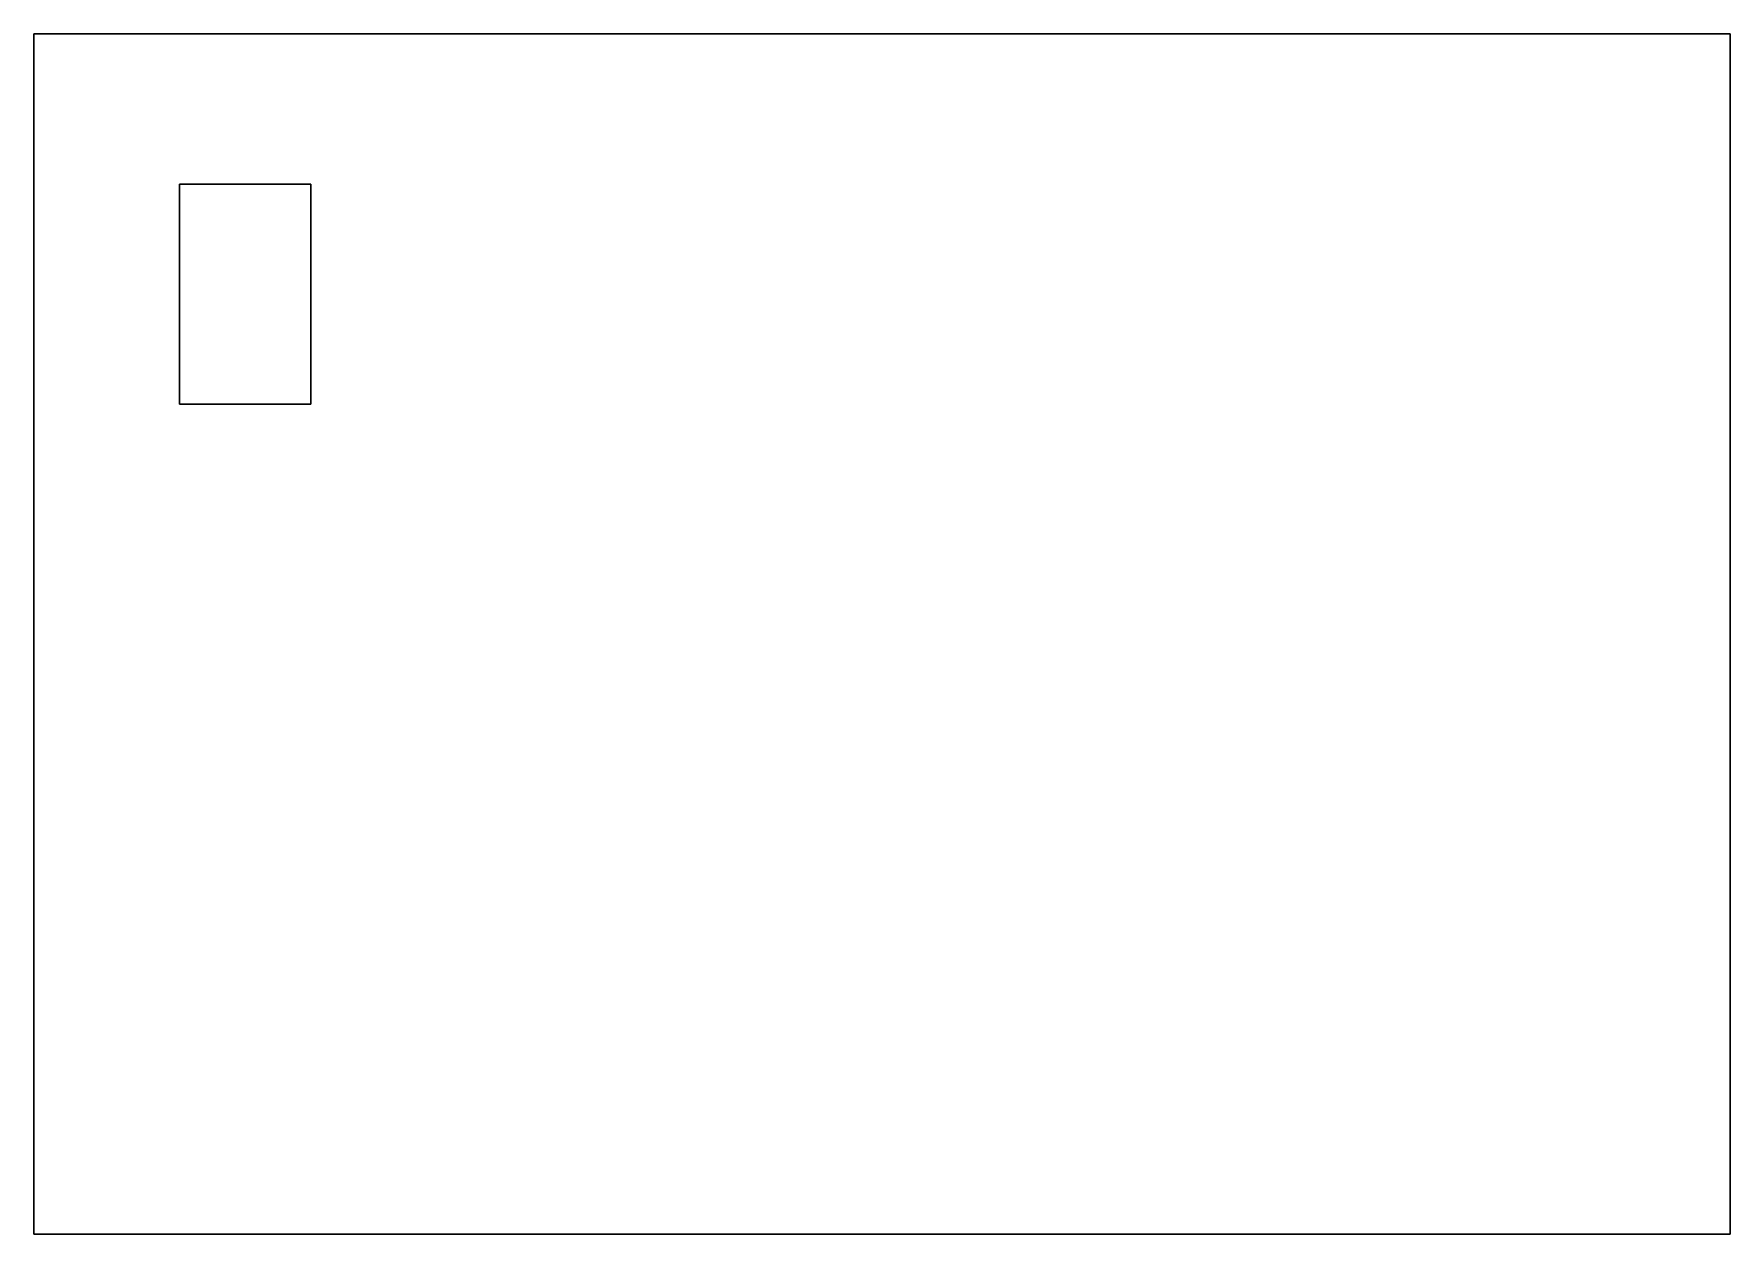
# Model space of a CAD drawing. Header units: inches. Extents: x -15438 to 28214, y -5168 to 29336.
# Drawn here: x 3330 to 3924, y 4114 to 4534 of the extents above; entities that cross this region are included whole.
import ezdxf

# ---------------------------------------------------------------- set-up
doc = ezdxf.new("R2010")
doc.units = ezdxf.units.IN
doc.header["$MEASUREMENT"] = 0
doc.layers.add('Arredi', color=1, linetype='Continuous', lineweight=30)

msp = doc.modelspace()

# ---------------------------------------------------------------- linework, layer by layer
at = {"layer": 'Arredi'}
for p, q in [((3380.981, 4404.382), (3380.981, 4481.382)), ((3380.981, 4481.382), (3426.981, 4481.382)), ((3426.981, 4481.382), (3426.981, 4404.382)), ((3426.981, 4404.382), (3380.981, 4404.382))]:
    msp.add_line(p, q, dxfattribs=at)
msp.add_lwpolyline([(3330.003, 4113.956), (3924.003, 4113.956), (3924.003, 4533.956), (3330.003, 4533.956)], close=True, dxfattribs=at)

doc.saveas('drawing.dxf')
